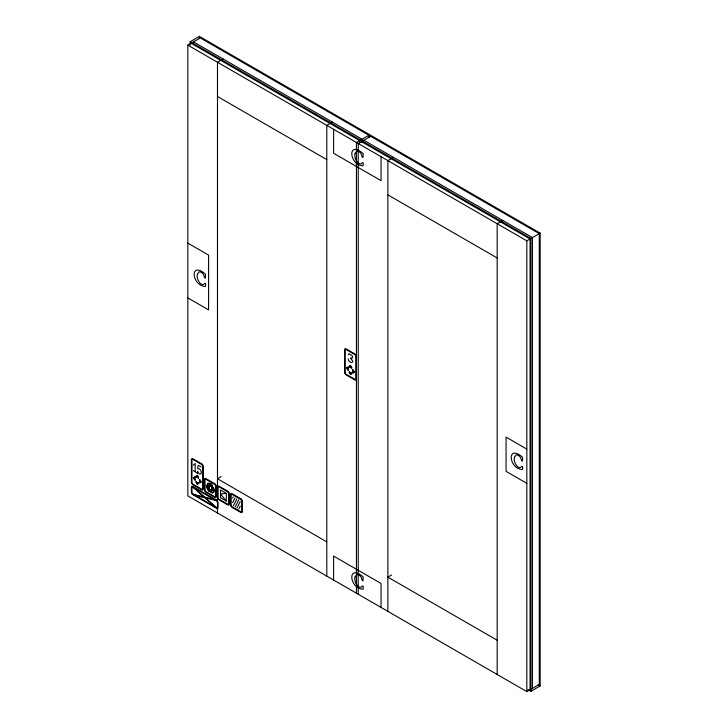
<?xml version="1.0" encoding="UTF-8"?>
<svg xmlns="http://www.w3.org/2000/svg" width="728" height="728" viewBox="0 0 728 728"><rect width="100%" height="100%" fill="white"/><g stroke="black" fill="none" stroke-linecap="round" stroke-linejoin="round"><path stroke-width="1.09" d="M206.725 487.505L206.643 485.931L207.981 486.286L208.954 487.978L208.59 487.66L208.235 490.317L206.252 485.703L208.008 486.168L209.291 488.406L208.663 487.842L208.199 489.544M208.399 489.698L209.009 491.345M208.472 490.153L208.536 489.17L210.447 489.707L210.929 492.01L208.472 490.545M207.371 484.875L208.372 483.274M208.972 486.295L209.427 484.575M211.329 491.045L211.693 489.753L211.793 490.226C214.442 489.198 214.496 493.675 212.23 492.265L212.54 493.229L211.211 491.018L211.702 489.307L211.866 490.117C214.705 489.061 214.714 493.639 212.358 492.428M232.614 498.052L233.233 496.833M232.614 502.693L235.08 497.843M236.9 498.889L233.415 505.742M235.235 506.806L238.72 499.945M237.055 507.853L240.258 501.556M238.875 508.908L240.304 506.096M348.248 354.8L349.049 353.808L352.024 355.528L352.643 357.339L351.952 358.294L350.523 357.921L352.88 361.352L351.952 362.662L350.523 362.38L348.93 360.924L348.139 358.859M213.914 490.226L212.913 487.26L211.748 487.897L213.04 490.099C215.306 491.127 213.668 487.596 212.913 487.096L211.602 487.815L213.013 490.217L213.786 490.399M193.32 465.119L195.195 463.499L195.195 471.717M190.199 45.109L190.199 41.705L199.399 36.4L540.167 233.142L540.167 685.949L530.976 691.254L528.018 689.553M358.221 594.257L358.221 143.498L370.67 136.309L539.275 233.661L539.275 684.411L526.826 691.6L187.833 495.886L187.833 45.127L200.282 37.938L368.896 135.29L368.896 137.556M223.114 58.995L217.481 62.253L217.481 513.003M332.423 122.104L326.79 125.353L326.79 576.112M368.896 135.29L356.438 142.479L356.438 593.229M393.502 157.366L387.869 160.624L387.869 611.374M502.811 220.475L497.179 223.733L497.179 674.483M187.833 45.127L526.826 240.85L540.167 233.142M348.02 366.967L346.655 367.749L348.02 370.106M349.149 366.311L350.505 365.52L351.87 367.886M348.111 367.13L346.846 367.858L348.111 370.051M349.24 366.475L350.505 365.747L351.779 367.94M348.485 367.576L347.42 368.195L348.485 370.033L347.62 368.304L348.585 367.749M349.449 367.021L350.505 366.411L351.569 368.25M349.549 367.194L350.505 366.639L351.469 368.304M351.469 372.754L350.505 373.309L349.549 371.644M352.434 372.199L353.399 371.644L352.434 369.979M351.569 372.927L350.505 373.537L349.449 371.699M352.534 372.372L353.599 371.753L352.534 369.915M351.779 373.473L350.505 374.201L349.24 372.008M352.907 372.818L354.172 372.09L352.907 369.897M351.87 373.637L350.505 374.429L349.149 372.063M352.998 372.991L354.363 372.199L352.998 369.842M194.831 476.849L193.466 477.632L194.831 479.998M195.959 476.194L197.315 475.411L198.68 477.768M194.922 477.013L193.657 477.75L194.922 479.943M196.05 476.367L197.315 475.63L198.589 477.823M195.295 477.468L194.23 478.078L195.295 479.916M196.26 476.913L197.315 476.294L198.38 478.132M195.395 477.632L194.431 478.187L195.395 479.861M196.36 477.077L197.315 476.522L198.28 478.187M198.28 482.646L197.315 483.201L196.36 481.526M199.244 482.082L200.209 481.526L199.244 479.861M198.38 482.81L197.315 483.419L196.26 481.581M199.345 482.255L200.409 481.645L199.345 479.807M198.589 483.356L197.315 484.084L196.05 481.89M199.718 482.7L200.983 481.972L199.718 479.779M198.68 483.529L197.315 484.311L195.959 481.954M199.809 482.873L201.174 482.082L199.809 479.725M221.239 476.594L217.481 478.76L326.79 541.869M391.628 574.965L387.869 577.14L497.179 640.24M226.317 493.384L220.511 493.866L226.317 501.055L226.317 493.384L220.511 490.026L220.511 497.697L226.317 501.055M209.027 483.337L210.883 483.92M208.627 489.316L210.374 489.808L210.802 491.855L209.236 491.382M193.466 41.878L362.071 139.221L362.071 142.624M363.854 140.249L532.459 237.592L532.459 688.351M190.199 41.705L530.976 238.447L530.976 691.254M191.091 43.243L359.705 140.595L359.705 142.861M361.479 141.623L530.084 238.966L530.084 689.716M217.481 96.487L326.79 159.596M387.869 194.858L497.179 257.967M187.833 243.116L208.59 255.1L208.59 309.882L187.833 297.898M526.826 449.103L506.069 437.119L506.069 471.362L526.826 483.346M201.065 466.894L198.189 465.228L197.643 468.65L199.39 468.877L200.855 470.506L201.319 472.508L200.855 474.028L199.308 474.092L197.552 471.307M193.32 470.634L197.088 472.809M538.201 684.811L540.167 685.949M208.672 483.474L207.78 483.183L207.243 484.894L209.045 486.486L209.546 484.602L208.927 483.62M209.045 483.483C209.054 482.364 213.395 485.121 211.775 486.65L210.419 486.24L209.091 483.41L210.547 486.004L210.083 486.259L211.866 486.795L212.294 485.039L211.839 485.294L211.12 484.056M208.699 483.365L209.082 483.993M206.825 487.742L208.062 489.853M526.826 240.85L526.826 691.6M381.053 156.684L381.053 180.653L333.606 153.262L333.606 129.293M381.053 607.434L381.053 583.474L333.606 556.083L333.606 580.043M199.399 36.4L199.399 38.666M197.315 472.263L197.315 473.628M217.481 507.098A1.356 0.783 60 0 1 216.525 507.653L192.947 494.039A1.356 0.783 60 0 1 191.983 492.374L191.983 487.751A1.356 0.783 60 0 1 192.947 487.196L216.525 500.809A1.356 0.783 60 0 1 217.481 502.466M356.438 379.07A2.193 1.265 60 0 1 354.882 379.961L346.128 374.911A2.193 1.265 60 0 1 344.581 372.217L344.581 349.786A2.193 1.265 60 0 1 346.128 348.894L354.882 353.945A2.193 1.265 60 0 1 356.438 356.638M217.481 497.169A2.193 1.265 60 0 0 219.037 499.863L227.791 504.914A2.193 1.265 60 0 0 229.338 504.022L229.338 493.912A2.193 1.265 60 0 0 227.791 491.218L219.037 486.168A2.193 1.265 60 0 0 217.481 487.059M197.452 274.21C195.605 277.996 201.41 288.315 204.805 283.228L205.624 283.692L205.442 286.495C191.428 285.886 189.398 260.242 205.551 274.238L205.314 278.114L204.477 277.641C204.286 274.856 202.22 271.781 199.208 271.781L197.452 274.21M355.091 153.544C353.244 157.33 359.041 167.64 362.444 162.553L363.263 163.026L363.072 165.829C349.067 165.211 347.029 139.576 363.19 153.562L362.954 157.448L362.116 156.966C361.916 154.181 359.86 151.106 356.847 151.106L355.091 153.544M355.091 576.904C353.244 580.689 359.041 591 362.444 585.913L363.263 586.386L363.072 589.189C349.067 588.579 347.029 562.935 363.19 576.931L362.954 580.808L362.116 580.325C361.916 577.55 359.86 574.474 356.847 574.474L355.091 576.904M514.505 457.257C512.658 461.051 518.463 471.362 521.858 466.275L522.677 466.748L522.495 469.551C508.481 468.932 506.451 443.288 522.604 457.284L522.367 461.17L521.53 460.688C521.339 457.903 519.273 454.827 516.261 454.827L514.505 457.257M203.749 496.86L192.838 494.157L194.804 495.286L204.732 497.743L216.626 507.88L205.715 497.988L216.626 500.691L214.66 499.563L204.732 497.097L192.838 486.968L203.749 496.86M354.882 354.627L346.128 349.577A1.356 0.783 60 0 0 345.172 350.132L345.172 372.563A1.356 0.783 60 0 0 346.128 374.228L354.882 379.279A1.356 0.783 60 0 0 355.846 378.724L355.846 356.292A1.356 0.783 60 0 0 354.882 354.627M201.692 463.827L192.947 458.776A2.193 1.265 60 0 0 191.391 459.677L191.391 482.109A2.193 1.265 60 0 0 192.947 484.793L201.692 489.853A2.193 1.265 60 0 0 203.249 488.952L203.249 466.521A2.193 1.265 60 0 0 201.692 463.827M201.692 464.519L192.947 459.459A1.356 0.783 60 0 0 191.983 460.014L191.983 482.446A1.356 0.783 60 0 0 192.947 484.111L201.692 489.17A1.356 0.783 60 0 0 202.657 488.615L202.657 466.175A1.356 0.783 60 0 0 201.692 464.519M214.742 483.692L205.988 478.633A2.193 1.265 60 0 0 204.431 479.534L204.431 489.635A2.193 1.265 60 0 0 205.988 492.328L214.742 497.379A2.193 1.265 60 0 0 216.298 496.487L216.298 486.377A2.193 1.265 60 0 0 214.742 483.692M240.831 498.753L232.077 493.702A2.193 1.265 60 0 0 230.53 494.594L230.53 504.704A2.193 1.265 60 0 0 232.077 507.398L240.831 512.448A2.193 1.265 60 0 0 242.388 511.547L242.388 501.446A2.193 1.265 60 0 0 240.831 498.753M214.742 484.375L205.988 479.315A1.356 0.783 60 0 0 205.032 479.87L205.032 489.98A1.356 0.783 60 0 0 205.988 491.646L214.742 496.696A1.356 0.783 60 0 0 215.706 496.141L215.706 486.04A1.356 0.783 60 0 0 214.742 484.375M227.791 491.9L219.037 486.85A1.356 0.783 60 0 0 218.072 487.405L218.072 497.515A1.356 0.783 60 0 0 219.037 499.18L227.791 504.231A1.356 0.783 60 0 0 228.747 503.676L228.747 493.566A1.356 0.783 60 0 0 227.791 491.9M240.831 499.435L232.077 494.385A1.356 0.783 60 0 0 231.122 494.94L231.122 505.05A1.356 0.783 60 0 0 232.077 506.706L240.831 511.766A1.356 0.783 60 0 0 241.796 511.211L241.796 501.101A1.356 0.783 60 0 0 240.831 499.435M216.525 500.118L192.947 486.513A2.193 1.265 60 0 0 191.391 487.405L191.391 492.037A2.193 1.265 60 0 0 192.947 494.721L216.525 508.335A2.193 1.265 60 0 0 218.072 507.443L218.072 502.811A2.193 1.265 60 0 0 216.525 500.118"/></g></svg>
